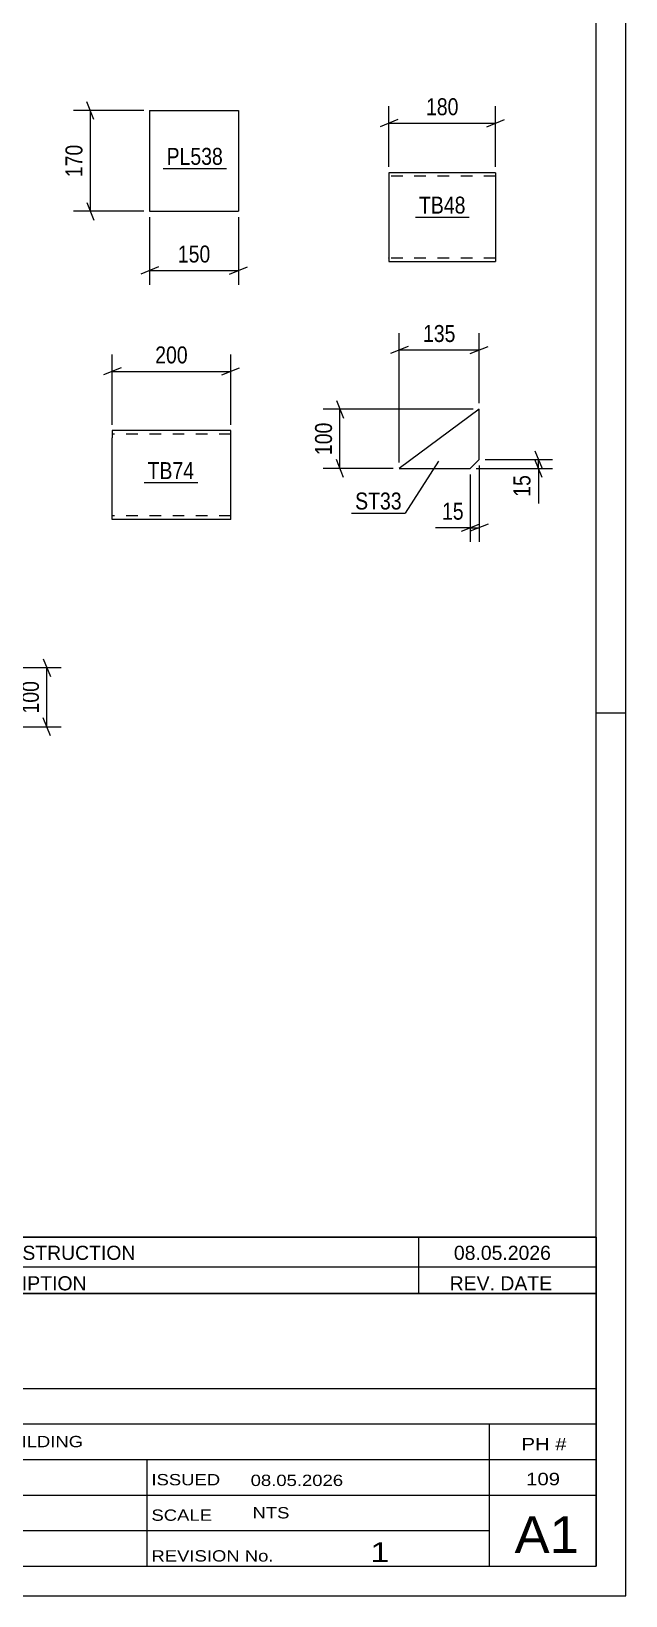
# Model space of a CAD drawing. Header units: millimetres. Extents: x 0 to 841, y 0 to 594.
# Drawn here: x 740.7 to 841, y 0 to 264.1 of the extents above; entities that cross this region are included whole.
import ezdxf

# ---------------------------------------------------------------- set-up
doc = ezdxf.new("R2010")
doc.units = ezdxf.units.MM
doc.linetypes.add('DXK_LINE_DOT2', pattern=[3.9198, 1.9599, -1.9599])
doc.styles.add('Arial Narrow', font='ARIALN.TTF', dxfattribs={"height": 0.2})

# ---------------------------------------------------------------- blocks, each defined once
blk = doc.blocks.new('Unknown-317306913-1117')
at = {"color": 5, "linetype": 'Continuous'}
for p, q in [((841, 0), (841, 594)), ((836, 5), (836, 589)), ((841, 149), (836, 149)), ((5, 5), (836, 5)), ((0, 0), (841, 0))]:
    blk.add_line(p, q, dxfattribs=at)
blk = doc.blocks.new('Part-317306913-22423 - 22422')
at = {"color": 2, "linetype": 'Continuous'}
for p, q in [((760.64, 250.74), (760.64, 233.74)), ((760.64, 250.74), (775.64, 250.74)), ((775.64, 250.74), (775.64, 233.74)), ((760.64, 233.74), (775.64, 233.74))]:
    blk.add_line(p, q, dxfattribs=at)
blk = doc.blocks.new('Part-317306913-22430 - 22429')
at = {"color": 2, "linetype": 'Continuous'}
for p, q in [((819.03, 240.25), (801.03, 240.25)), ((801.03, 240.25), (801.03, 225.34)), ((819.03, 240.25), (819.03, 225.25)), ((801.03, 225.34), (801.03, 225.25)), ((801.03, 225.25), (819.03, 225.25))]:
    blk.add_line(p, q, dxfattribs=at)
at = {"color": 7, "linetype": 'DXK_LINE_DOT2'}
for p, q in [((819.03, 239.65), (801.03, 239.65)), ((819.03, 240.15), (819.03, 240.25)), ((801.03, 225.85), (801.03, 225.89)), ((819.03, 225.85), (801.03, 225.85)), ((819.03, 225.85), (819.03, 225.89))]:
    blk.add_line(p, q, dxfattribs=at)
blk = doc.blocks.new('Part-317306913-22448 - 22447')
at = {"color": 2, "linetype": 'Continuous'}
for p, q in [((816.27, 200.32), (802.77, 190.32)), ((816.27, 191.82), (816.27, 200.32)), ((802.77, 190.32), (814.77, 190.32)), ((816.27, 191.82), (814.77, 190.32))]:
    blk.add_line(p, q, dxfattribs=at)
blk = doc.blocks.new('Part-317306913-22458 - 22457')
at = {"color": 2, "linetype": 'Continuous'}
for p, q in [((774.33, 196.71), (754.33, 196.71)), ((754.33, 196.71), (754.33, 195.51)), ((754.33, 182.91), (754.33, 195.51)), ((774.33, 181.71), (774.33, 196.71)), ((754.33, 182.06), (754.33, 182.91)), ((754.33, 181.8), (754.33, 182.06)), ((754.33, 181.71), (754.33, 181.8)), ((774.33, 181.71), (754.33, 181.71))]:
    blk.add_line(p, q, dxfattribs=at)
at = {"color": 7, "linetype": 'DXK_LINE_DOT2'}
for p, q in [((774.33, 196.11), (754.33, 196.11)), ((754.33, 182.45), (754.33, 182.91)), ((754.33, 182.06), (754.33, 182.68)), ((754.33, 182.31), (754.33, 182.36)), ((774.33, 182.31), (754.33, 182.31)), ((774.33, 182.31), (774.33, 182.36)), ((754.33, 181.71), (754.33, 181.71))]:
    blk.add_line(p, q, dxfattribs=at)
blk = doc.blocks.new('StraightDimension-317306913-22710 - 22422')
at = {"color": 7, "linetype": 'Continuous'}
for p, q in [((751.24, 249.24), (750.04, 252.24)), ((759.64, 250.74), (747.79, 250.74)), ((750.64, 233.74), (750.64, 250.74)), ((750.04, 235.24), (751.24, 232.24)), ((759.64, 233.74), (747.79, 233.74))]:
    blk.add_line(p, q, dxfattribs=at)
at = {"color": 0}
blk.add_wipeout([(749.89, 245.58), (745.69, 245.58), (745.69, 238.9), (749.89, 238.9)], dxfattribs=at)
at = {"color": 3, "style": 'Arial Narrow'}
blk.add_text('170', height=2.863, rotation=90.0002, dxfattribs=at).set_placement((749.29, 239.5))
blk = doc.blocks.new('StraightDimension-317306913-22714 - 22422')
at = {"color": 7, "linetype": 'Continuous'}
for p, q in [((760.64, 232.74), (760.64, 221.34)), ((775.64, 232.74), (775.64, 221.34)), ((762.14, 224.34), (759.14, 223.14)), ((760.64, 223.74), (775.64, 223.74)), ((774.14, 223.14), (777.14, 224.34))]:
    blk.add_line(p, q, dxfattribs=at)
at = {"color": 0}
blk.add_wipeout([(771.48, 224.49), (771.48, 228.69), (764.8, 228.69), (764.8, 224.49)], dxfattribs=at)
at = {"color": 3, "style": 'Arial Narrow'}
blk.add_text('150', height=2.863, dxfattribs=at).set_placement((765.4, 225.09))
blk = doc.blocks.new('StraightDimension-317306913-22718 - 22429')
at = {"color": 7, "linetype": 'Continuous'}
for p, q in [((801.03, 241.25), (801.03, 251.46)), ((819.03, 241.25), (819.03, 251.46)), ((802.53, 249.21), (799.53, 248.01)), ((801.03, 248.61), (819.03, 248.61)), ((817.53, 248.01), (820.53, 249.21))]:
    blk.add_line(p, q, dxfattribs=at)
at = {"color": 0}
blk.add_wipeout([(813.38, 249.36), (813.38, 253.56), (806.69, 253.56), (806.69, 249.36)], dxfattribs=at)
at = {"color": 3, "style": 'Arial Narrow'}
blk.add_text('180', height=2.863, dxfattribs=at).set_placement((807.29, 249.96))
blk = doc.blocks.new('StraightDimension-317306913-22734 - 22437')
at = {"color": 7, "linetype": 'Continuous'}
for p, q in [((724.01, 156.7), (745.69, 156.7)), ((742.69, 158.2), (743.89, 155.2)), ((743.29, 146.7), (743.29, 156.7)), ((743.89, 145.2), (742.69, 148.2)), ((736.1, 146.7), (745.69, 146.7))]:
    blk.add_line(p, q, dxfattribs=at)
at = {"color": 0}
blk.add_wipeout([(742.54, 155.04), (738.34, 155.04), (738.34, 148.35), (742.54, 148.35)], dxfattribs=at)
at = {"color": 3, "style": 'Arial Narrow'}
blk.add_text('100', height=2.863, rotation=90.0002, dxfattribs=at).set_placement((741.94, 148.95))
blk = doc.blocks.new('StraightDimension-317306913-22750 - 22447')
at = {"color": 7, "linetype": 'Continuous'}
for p, q in [((802.77, 191.32), (802.77, 213.17)), ((816.27, 201.32), (816.27, 213.17)), ((804.27, 210.92), (801.27, 209.72)), ((802.77, 210.32), (816.27, 210.32)), ((814.77, 209.72), (817.77, 210.92))]:
    blk.add_line(p, q, dxfattribs=at)
at = {"color": 0}
blk.add_wipeout([(812.86, 211.07), (812.86, 215.27), (806.18, 215.27), (806.18, 211.07)], dxfattribs=at)
at = {"color": 3, "style": 'Arial Narrow'}
blk.add_text('135', height=2.863, dxfattribs=at).set_placement((806.78, 211.67))
blk = doc.blocks.new('StraightDimension-317306913-22742 - 22447')
at = {"color": 7, "linetype": 'Continuous'}
for p, q in [((792.17, 201.82), (793.37, 198.82)), ((815.27, 200.32), (789.92, 200.32)), ((792.77, 190.32), (792.77, 200.32)), ((801.77, 190.32), (789.92, 190.32)), ((793.37, 188.82), (792.17, 191.82))]:
    blk.add_line(p, q, dxfattribs=at)
at = {"color": 0}
blk.add_wipeout([(792.02, 198.67), (787.82, 198.67), (787.82, 191.98), (792.02, 191.98)], dxfattribs=at)
at = {"color": 3, "style": 'Arial Narrow'}
blk.add_text('100', height=2.863, rotation=90.0002, dxfattribs=at).set_placement((791.42, 192.58))
blk = doc.blocks.new('StraightDimension-317306913-22746 - 22447')
at = {"color": 7, "linetype": 'Continuous'}
for p, q in [((816.27, 190.82), (816.27, 177.92)), ((814.77, 189.32), (814.77, 177.92)), ((813.27, 179.72), (816.27, 180.92)), ((817.77, 180.92), (814.77, 179.72)), ((814.77, 180.32), (816.27, 180.32))]:
    blk.add_line(p, q, dxfattribs=at)
at = {"color": 0}
blk.add_wipeout([(814.25, 181.07), (814.25, 185.27), (809.39, 185.27), (809.39, 181.07)], dxfattribs=at)
at = {"color": 7, "linetype": 'Continuous'}
blk.add_line((814.77, 180.32), (808.87, 180.32), dxfattribs=at)
blk.add_line((814.77, 180.32), (808.87, 180.32), dxfattribs=at)
at = {"color": 3, "style": 'Arial Narrow'}
blk.add_text('15', height=2.863, dxfattribs=at).set_placement((809.99, 181.67))
blk = doc.blocks.new('StraightDimension-317306913-22738 - 22447')
at = {"color": 7, "linetype": 'Continuous'}
for p, q in [((825.67, 193.32), (826.87, 190.32)), ((815.77, 190.32), (828.67, 190.32)), ((817.27, 191.82), (828.67, 191.82)), ((826.87, 188.82), (825.67, 191.82)), ((826.27, 190.32), (826.27, 191.82))]:
    blk.add_line(p, q, dxfattribs=at)
at = {"color": 0}
blk.add_wipeout([(825.52, 189.8), (821.32, 189.8), (821.32, 184.94), (825.52, 184.94)], dxfattribs=at)
at = {"color": 7, "linetype": 'Continuous'}
blk.add_line((826.27, 190.32), (826.27, 184.42), dxfattribs=at)
blk.add_line((826.27, 190.32), (826.27, 184.42), dxfattribs=at)
at = {"color": 3, "style": 'Arial Narrow'}
blk.add_text('15', height=2.863, rotation=90.0002, dxfattribs=at).set_placement((824.92, 185.54))
blk = doc.blocks.new('StraightDimension-317306913-22754 - 22457')
at = {"color": 7, "linetype": 'Continuous'}
for p, q in [((754.33, 197.71), (754.33, 209.56)), ((774.33, 197.71), (774.33, 209.56)), ((755.83, 207.31), (752.83, 206.11)), ((754.33, 206.71), (774.33, 206.71)), ((772.83, 206.11), (775.83, 207.31))]:
    blk.add_line(p, q, dxfattribs=at)
at = {"color": 0}
blk.add_wipeout([(767.67, 207.46), (767.67, 211.66), (760.98, 211.66), (760.98, 207.46)], dxfattribs=at)
at = {"color": 3, "style": 'Arial Narrow'}
blk.add_text('200', height=2.863, dxfattribs=at).set_placement((761.58, 208.06))
blk = doc.blocks.new('Unknown-317306913-25376')
at = {"color": 7, "linetype": 'Continuous'}
for p, q in [((676, 60.55), (836, 60.55)), ((836, 60.55), (676, 60.55)), ((676, 60.55), (676, 55.55)), ((685, 60.55), (685, 55.55)), ((709, 60.55), (709, 55.55)), ((806, 60.55), (806, 55.55)), ((836, 60.55), (836, 55.55)), ((676, 55.55), (836, 55.55)), ((676, 55.55), (676, 51.05)), ((676, 55.55), (836, 55.55)), ((685, 55.55), (685, 51.05)), ((709, 55.55), (709, 51.05)), ((806, 55.55), (806, 51.05)), ((836, 55.55), (836, 51.05)), ((836, 51.05), (676, 51.05))]:
    blk.add_line(p, q, dxfattribs=at)
at = {"color": 7, "linetype": 'Continuous', "style": 'Arial Narrow'}
for s, height, width, p in [('1', 2.39, 1.196471, (679.16, 56.7)), ('0', 2.39, 1.196471, (694, 56.7)), ('ISSUED FOR CONSTRUCTION', 2.3861, 1.196471, (711, 56.7)), ('08.05.2026', 2.386, 1.196471, (812, 56.7)), ('No', 2.386, 1.2, (677.54, 51.55)), ('REV MARK', 2.386, 1.2, (686, 51.55)), ('REVISION DESCRIPTION', 2.3861, 1.2, (711, 51.55)), ('REV. DATE', 2.386, 1.2, (811.28, 51.55))]:
    blk.add_text(s, height=height, dxfattribs=dict(at, width=width)).set_placement(p)
blk = doc.blocks.new('Unknown-317306913-25373')
at = {"color": 7, "linetype": 'Continuous'}
for p, q in [((676, 51.05), (676, 5)), ((676, 51.05), (836, 51.05)), ((836, 51), (836, 5)), ((676, 35), (836, 35)), ((716.14, 35), (716.14, 5)), ((676, 29), (836, 29)), ((818, 5.05), (818, 29.05)), ((676, 23), (836, 23)), ((760.14, 23), (760.14, 5)), ((676, 17), (836, 17)), ((676, 11), (818, 11)), ((676, 5), (836, 5))]:
    blk.add_line(p, q, dxfattribs=at)
at = {"color": 7, "style": 'Arial Narrow'}
for s, height, width, p in [('DRAWING TITLE', 1.9089, 1.425378, (680.88, 30.61)), ('TRUSS', 1.909, 1.425378, (717.81, 30.59)), ('CONTRACT', 1.909, 1.425378, (680.88, 24.71)), ('TERMINAL BUILDING', 1.9089, 1.425378, (718.06, 25.07)), ('MODELLED BY', 1.9089, 1.425378, (680.88, 18.98)), ('GSK', 1.909, 1.425378, (717.88, 19.04)), ('ISSUED', 1.909, 1.425378, (760.94, 18.64)), ('08.05.2026', 1.909, 1.425378, (777.69, 18.52)), ('CONTRACT NO', 1.9089, 1.425378, (680.88, 12.66)), ('AN-C-1376', 1.909, 1.425378, (718.23, 12.78)), ('SCALE', 1.909, 1.425378, (760.94, 12.65)), ('A1', 6.204, 1.25, (822.24, 7.2)), ('DRAWING No', 1.909, 1.425378, (680.56, 7)), ('[TR.437]', 1.909, 1.425378, (718.46, 6.99)), ('1', 3.34, 1.5, (797.91, 5.68)), ('REVISION No.', 1.9089, 1.425378, (760.94, 5.77))]:
    blk.add_text(s, height=height, dxfattribs=dict(at, width=width)).set_placement(p)
at = {"color": 7, "linetype": 'Continuous', "style": 'Arial Narrow'}
for s, height, width, p in [('PH #', 2.1, 1.42538, (823.4, 24.55)), ('109', 2.1, 1.42538, (824.19, 18.65)), ('NTS', 1.909, 1.425378, (778, 13.05))]:
    blk.add_text(s, height=height, dxfattribs=dict(at, width=width)).set_placement(p)
blk = doc.blocks.new('Mark-317306913-22871 - 22422')
at = {"color": 0}
blk.add_wipeout([(773, 241.58), (773, 244.58), (763.5, 244.58), (763.5, 241.58)], dxfattribs=at)
blk.add_wipeout([(773, 241.58), (773, 244.58), (763.5, 244.58), (763.5, 241.58)], dxfattribs=at)
at = {"color": 30, "linetype": 'Continuous'}
blk.add_line((762.9, 240.98), (773.6, 240.98), dxfattribs=at)
at = {"color": 3, "style": 'Arial Narrow'}
blk.add_text('PL538', height=2.863, dxfattribs=at).set_placement((763.5, 241.58))
blk = doc.blocks.new('Mark-317306913-22874 - 22429')
at = {"color": 0}
blk.add_wipeout([(813.96, 233.35), (813.96, 236.35), (806.11, 236.35), (806.11, 233.35)], dxfattribs=at)
blk.add_wipeout([(813.96, 233.35), (813.96, 236.35), (806.11, 236.35), (806.11, 233.35)], dxfattribs=at)
at = {"color": 30, "linetype": 'Continuous'}
blk.add_line((805.51, 232.75), (814.56, 232.75), dxfattribs=at)
at = {"color": 3, "style": 'Arial Narrow'}
blk.add_text('TB48', height=2.863, dxfattribs=at).set_placement((806.11, 233.35))
blk = doc.blocks.new('Mark-317306913-22877 - 22447')
at = {"color": 0}
blk.add_wipeout([(803.18, 183.39), (803.18, 186.39), (795.33, 186.39), (795.33, 183.39)], dxfattribs=at)
blk.add_wipeout([(803.18, 183.39), (803.18, 186.39), (795.33, 186.39), (795.33, 183.39)], dxfattribs=at)
at = {"color": 30, "linetype": 'Continuous'}
for p in [(809.4, 191.57), (794.73, 182.79)]:
    blk.add_line(p, (803.78, 182.79), dxfattribs=at)
at = {"color": 3, "style": 'Arial Narrow'}
blk.add_text('ST33', height=2.863, dxfattribs=at).set_placement((795.33, 183.39))
blk = doc.blocks.new('Mark-317306913-22880 - 22457')
at = {"color": 0}
blk.add_wipeout([(768.15, 188.52), (768.15, 191.52), (760.29, 191.52), (760.29, 188.52)], dxfattribs=at)
blk.add_wipeout([(768.15, 188.52), (768.15, 191.52), (760.29, 191.52), (760.29, 188.52)], dxfattribs=at)
at = {"color": 30, "linetype": 'Continuous'}
blk.add_line((759.69, 187.92), (768.75, 187.92), dxfattribs=at)
at = {"color": 3, "style": 'Arial Narrow'}
blk.add_text('TB74', height=2.863, dxfattribs=at).set_placement((760.29, 188.52))

msp = doc.modelspace()

# ---------------------------------------------------------------- block references
for name in ['Unknown-317306913-1117', 'Part-317306913-22423 - 22422', 'Part-317306913-22430 - 22429', 'Part-317306913-22448 - 22447', 'Part-317306913-22458 - 22457', 'Unknown-317306913-25376', 'Unknown-317306913-25373']:
    msp.add_blockref(name, (0, 0))

# ---------------------------------------------------------------- next in the draw order: block references
for name in ['StraightDimension-317306913-22718 - 22429', 'StraightDimension-317306913-22710 - 22422', 'Mark-317306913-22871 - 22422', 'Mark-317306913-22874 - 22429', 'StraightDimension-317306913-22750 - 22447', 'StraightDimension-317306913-22754 - 22457', 'Mark-317306913-22880 - 22457', 'StraightDimension-317306913-22734 - 22437']:
    msp.add_blockref(name, (0, 0))

# ---------------------------------------------------------------- next in the draw order: block references
for name in ['StraightDimension-317306913-22714 - 22422', 'StraightDimension-317306913-22742 - 22447']:
    msp.add_blockref(name, (0, 0))

# ---------------------------------------------------------------- next in the draw order: block references
msp.add_blockref('StraightDimension-317306913-22746 - 22447', (0, 0))

# ---------------------------------------------------------------- next in the draw order: block references
for name in ['StraightDimension-317306913-22738 - 22447', 'Mark-317306913-22877 - 22447']:
    msp.add_blockref(name, (0, 0))

doc.saveas('drawing.dxf')
